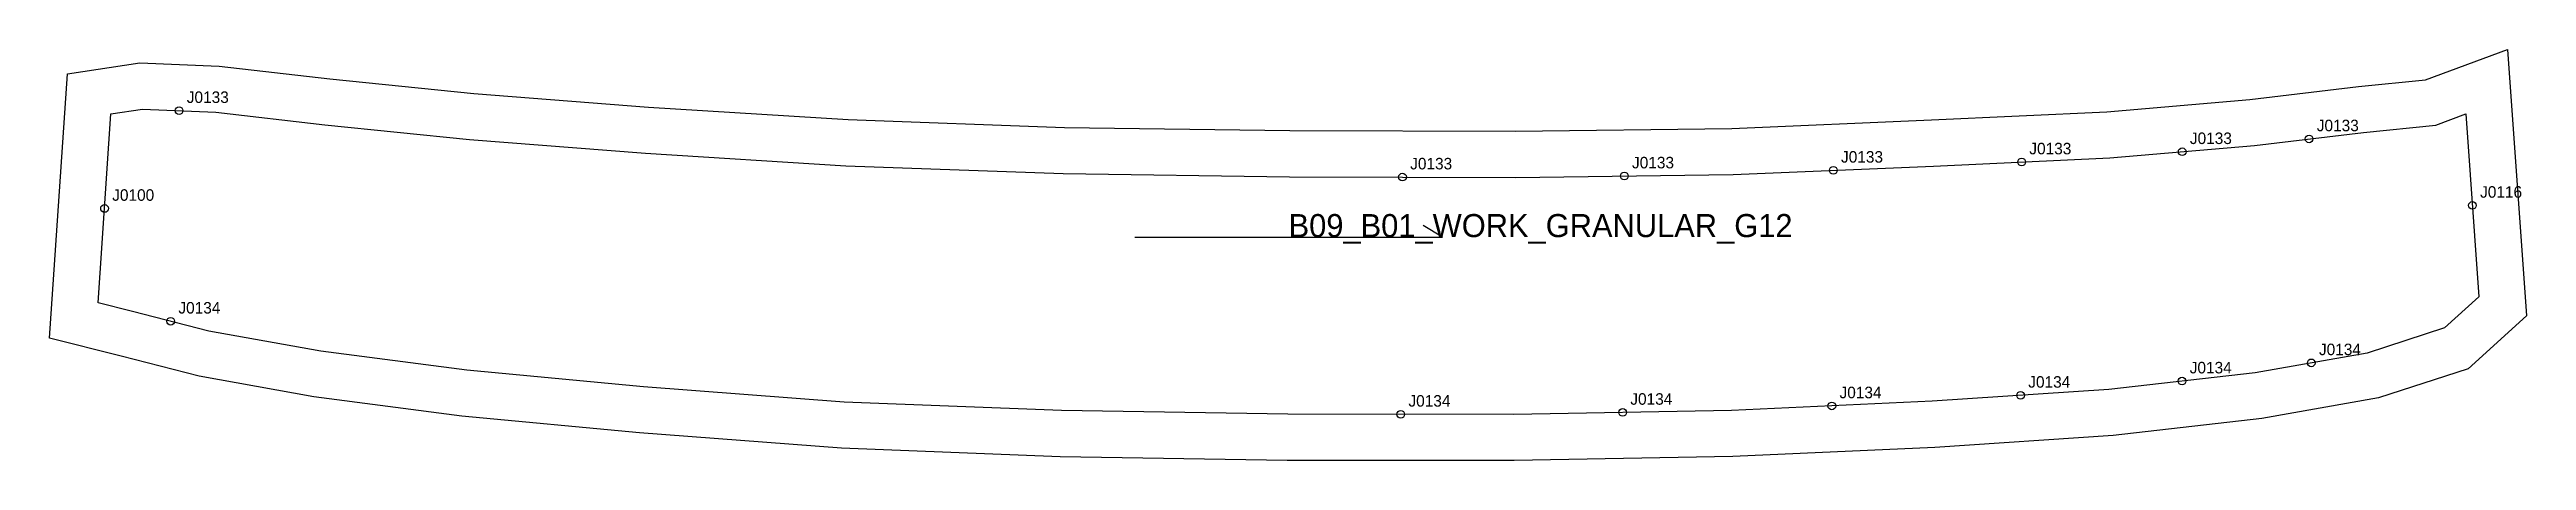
# Model space of a CAD drawing. Header units: millimetres. Extents: x -16 to 629, y -90 to 17.
import ezdxf

# ---------------------------------------------------------------- set-up
doc = ezdxf.new("R2010")
doc.units = ezdxf.units.MM
for name, color, linetype in [('CUT', 1, 'Continuous'), ('GRAIN', 3, 'Continuous'), ('LABEL', 7, 'Continuous'), ('NOTCH', 2, 'Continuous'), ('SEW', 5, 'Continuous')]:
    doc.layers.add(name, color=color, linetype=linetype)

msp = doc.modelspace()

# ---------------------------------------------------------------- linework, layer by layer
at = {"layer": 'CUT'}
msp.add_lwpolyline([(-11.33, 10.41), (7.56, 13.29), (28.19, 12.46), (56.95, 9.14), (94.39, 5.32), (139.92, 1.8), (191.84, -1.47), (248.11, -3.54), (306.75, -4.32), (365.43, -4.51), (421.74, -3.78), (473.72, -1.55), (519.28, 0.52), (556.55, 3.75), (584.79, 7.14), (602.22, 8.91), (623.6, 16.78), (628.51, -52.56), (613.3, -66.3), (590.01, -73.89), (559.64, -79.21), (520.94, -83.64), (474.57, -86.76), (422.03, -89.17), (365.14, -90.17), (306.09, -90.15), (247.02, -89.21), (190.07, -86.94), (137.54, -82.98), (91.31, -78.62), (52.77, -73.61), (22.95, -68.22), (2.67, -63.04), (-15.97, -58.38), (-11.33, 10.41)], close=True, dxfattribs=at)
at = {"layer": 'GRAIN'}
for p, q in [((266.43, -32.04), (346.43, -32.04)), ((346.43, -32.04), (341.43, -29.04))]:
    msp.add_line(p, q, dxfattribs=at)
at = {"layer": 'NOTCH'}
for centre in [(17.74, 0.87), (571.95, -6.49), (497.16, -12.5), (538.93, -9.82), (336.06, -16.42), (393.78, -16.15), (448.16, -14.66), (-1.66, -24.59), (614.44, -23.79), (15.56, -53.94), (572.51, -64.77), (538.89, -69.51), (335.61, -78.16), (393.34, -77.67), (447.77, -75.98), (496.88, -73.23)]:
    msp.add_circle(centre, 1, dxfattribs=at)
at = {"layer": 'SEW'}
msp.add_lwpolyline([(0, 0), (8.23, 1.26), (27.26, 0.49), (55.65, -2.79), (93.32, -6.63), (139.08, -10.17), (191.24, -13.45), (247.81, -15.53), (306.65, -16.32), (365.48, -16.51), (422.08, -15.78), (474.25, -13.54), (520.08, -11.45), (557.78, -8.19), (586.11, -4.79), (604.94, -2.87), (612.75, 0), (616.12, -47.58), (607.15, -55.68), (587.1, -62.22), (557.92, -67.33), (519.86, -71.68), (473.9, -74.78), (421.65, -77.17), (365.03, -78.17), (306.19, -78.15), (247.36, -77.21), (190.76, -74.96), (138.55, -71.02), (92.64, -66.69), (54.61, -61.75), (25.51, -56.48), (5.61, -51.4), (-3.32, -49.17)], close=True, dxfattribs=at)

# ---------------------------------------------------------------- texts
at = {"layer": 'LABEL'}
for s, height, p in [('J0133', 3, (19.74, 2.87)), ('J0133', 3, (540.93, -7.82)), ('J0133', 3, (573.95, -4.49)), ('J0133', 3, (338.06, -14.42)), ('J0133', 3, (395.78, -14.15)), ('J0133', 3, (450.16, -12.66)), ('J0133', 3, (499.16, -10.5)), ('J0116', 3, (616.44, -21.79)), ('J0100', 3, (0.34, -22.59)), ('B09_B01_WORK_GRANULAR_G12', 6, (306.43, -32.04)), ('J0134', 3, (17.56, -51.94)), ('J0134', 3, (574.51, -62.77)), ('J0134', 3, (498.88, -71.23)), ('J0134', 3, (540.89, -67.51)), ('J0134', 3, (337.61, -76.16)), ('J0134', 3, (395.34, -75.67)), ('J0134', 3, (449.77, -73.98))]:
    msp.add_text(s, height=height, dxfattribs=at).set_placement(p)

doc.saveas('drawing.dxf')
